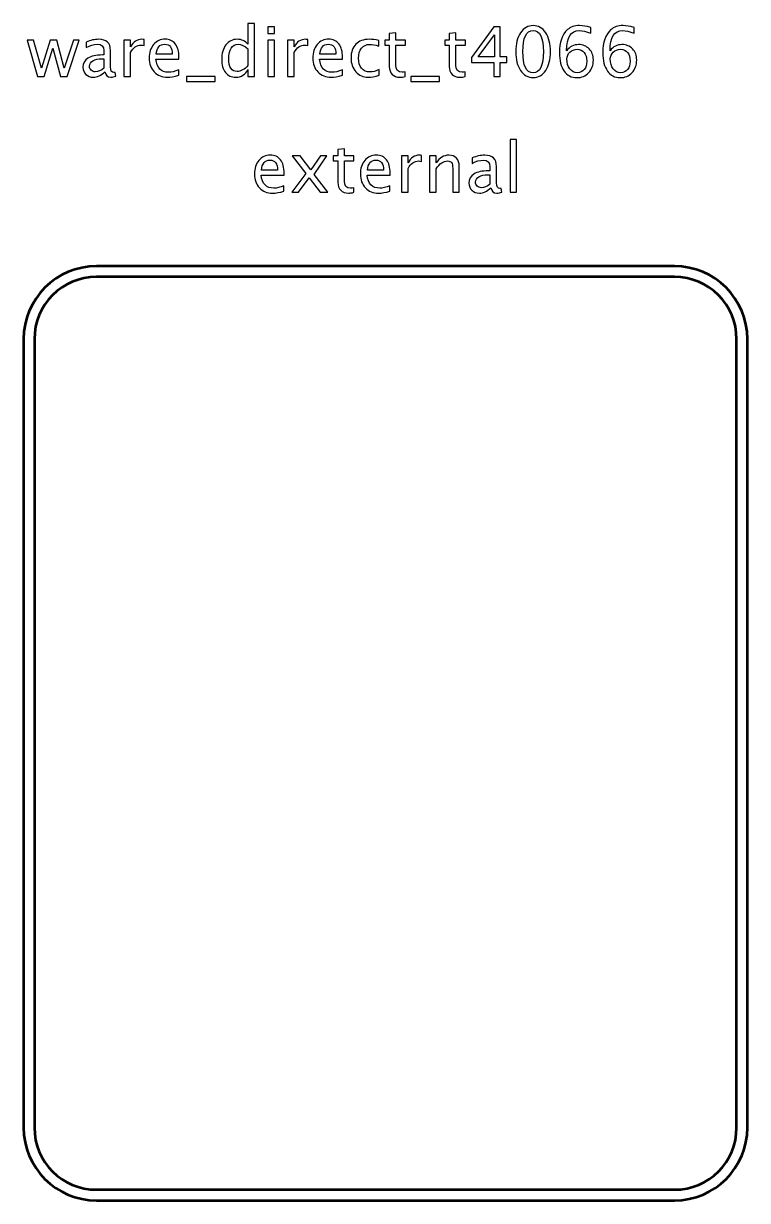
# Model space of a CAD drawing. Header units: centimetres. Extents: x -24 to 26.2, y 4.8 to 28.6.
# Drawn here: x 12.8 to 26.2, y 4.85 to 26.64 of the extents above; entities that cross this region are included whole.
import ezdxf

# ---------------------------------------------------------------- set-up
doc = ezdxf.new("R2010")
doc.units = ezdxf.units.CM
doc.header["$MEASUREMENT"] = 0
doc.layers.add('Layer 1', color=7, linetype='Continuous')

msp = doc.modelspace()

# ---------------------------------------------------------------- linework, layer by layer
at = {"layer": 'Layer 1'}
for points, knots in [([(16.95461, 25.66417), (16.95461, 25.66417), (16.95461, 25.79054), (16.95461, 25.79054), (16.95461, 25.79054), (16.90487, 25.69613), (16.82994, 25.64893), (16.72982, 25.64893), (16.72982, 25.64893), (16.64854, 25.64893), (16.58462, 25.67835), (16.53805, 25.73741), (16.53805, 25.73741), (16.49148, 25.79646), (16.4682, 25.87711), (16.4682, 25.97934), (16.4682, 25.97934), (16.4682, 26.0911), (16.49466, 26.18106), (16.54736, 26.24922), (16.54736, 26.24922), (16.60028, 26.31716), (16.66971, 26.35124), (16.75586, 26.35124), (16.75586, 26.35124), (16.83565, 26.35124), (16.90212, 26.32076), (16.95461, 26.25959), (16.95461, 26.25959), (16.95461, 26.25959), (16.95461, 26.64334), (16.95461, 26.64334), (16.95461, 26.64334), (16.95461, 26.64334), (17.07653, 26.64334), (17.07653, 26.64334), (17.07653, 26.64334), (17.07653, 26.64334), (17.07653, 25.66417), (17.07653, 25.66417), (17.07653, 25.66417), (17.07653, 25.66417), (16.95461, 25.66417), (16.95461, 25.66417)], [0, 0, 0, 0, 0.08333333, 0.08333333, 0.08333333, 0.08333333, 0.16666667, 0.16666667, 0.16666667, 0.16666667, 0.25, 0.25, 0.25, 0.25, 0.33333333, 0.33333333, 0.33333333, 0.33333333, 0.41666667, 0.41666667, 0.41666667, 0.41666667, 0.5, 0.5, 0.5, 0.5, 0.58333333, 0.58333333, 0.58333333, 0.58333333, 0.66666667, 0.66666667, 0.66666667, 0.66666667, 0.75, 0.75, 0.75, 0.75, 0.83333333, 0.83333333, 0.83333333, 0.83333333, 1, 1, 1, 1]), ([(22.23293, 25.64131), (22.13662, 25.64131), (22.05894, 25.68555), (22.0001, 25.77381), (22.0001, 25.77381), (21.94104, 25.86208), (21.91162, 25.9785), (21.91162, 26.12328), (21.91162, 26.12328), (21.91162, 26.26806), (21.94104, 26.38447), (22.0001, 26.47274), (22.0001, 26.47274), (22.05894, 26.561), (22.13662, 26.60524), (22.23293, 26.60524), (22.23293, 26.60524), (22.32966, 26.60524), (22.40734, 26.56121), (22.46619, 26.47316), (22.46619, 26.47316), (22.52482, 26.38511), (22.55424, 26.26848), (22.55424, 26.12328), (22.55424, 26.12328), (22.55424, 25.9785), (22.52482, 25.86208), (22.46619, 25.77381), (22.46619, 25.77381), (22.40734, 25.68555), (22.32966, 25.64131), (22.23293, 25.64131)], [0, 0, 0, 0, 0.11111111, 0.11111111, 0.11111111, 0.11111111, 0.22222222, 0.22222222, 0.22222222, 0.22222222, 0.33333333, 0.33333333, 0.33333333, 0.33333333, 0.44444444, 0.44444444, 0.44444444, 0.44444444, 0.55555556, 0.55555556, 0.55555556, 0.55555556, 0.66666667, 0.66666667, 0.66666667, 0.66666667, 0.77777778, 0.77777778, 0.77777778, 0.77777778, 1, 1, 1, 1]), ([(22.85311, 26.14), (22.91153, 26.21556), (22.98498, 26.25345), (23.07346, 26.25345), (23.07346, 26.25345), (23.15368, 26.25345), (23.21929, 26.22699), (23.27052, 26.17386), (23.27052, 26.17386), (23.32153, 26.12074), (23.34714, 26.05258), (23.34714, 25.96939), (23.34714, 25.96939), (23.34714, 25.87393), (23.31857, 25.7954), (23.2612, 25.73381), (23.2612, 25.73381), (23.20384, 25.67221), (23.13103, 25.64131), (23.04234, 25.64131), (23.04234, 25.64131), (22.94159, 25.64131), (22.86242, 25.68216), (22.80549, 25.76365), (22.80549, 25.76365), (22.74834, 25.84536), (22.71976, 25.95839), (22.71976, 26.10253), (22.71976, 26.10253), (22.71976, 26.29684), (22.76971, 26.43929), (22.86941, 26.53031), (22.86941, 26.53031), (22.9236, 26.58026), (22.99853, 26.60524), (23.09399, 26.60524), (23.09399, 26.60524), (23.14944, 26.60524), (23.21824, 26.59381), (23.30015, 26.57095), (23.30015, 26.57095), (23.30015, 26.57095), (23.30015, 26.46427), (23.30015, 26.46427), (23.30015, 26.46427), (23.21358, 26.49729), (23.14246, 26.5138), (23.08658, 26.5138), (23.08658, 26.5138), (22.931, 26.5138), (22.85311, 26.38913), (22.85311, 26.14)], [0, 0, 0, 0, 0.07142857, 0.07142857, 0.07142857, 0.07142857, 0.14285714, 0.14285714, 0.14285714, 0.14285714, 0.21428571, 0.21428571, 0.21428571, 0.21428571, 0.28571429, 0.28571429, 0.28571429, 0.28571429, 0.35714286, 0.35714286, 0.35714286, 0.35714286, 0.42857143, 0.42857143, 0.42857143, 0.42857143, 0.5, 0.5, 0.5, 0.5, 0.57142857, 0.57142857, 0.57142857, 0.57142857, 0.64285714, 0.64285714, 0.64285714, 0.64285714, 0.71428571, 0.71428571, 0.71428571, 0.71428571, 0.78571429, 0.78571429, 0.78571429, 0.78571429, 0.85714286, 0.85714286, 0.85714286, 0.85714286, 1, 1, 1, 1]), ([(23.65617, 26.14), (23.71459, 26.21556), (23.78804, 26.25345), (23.87652, 26.25345), (23.87652, 26.25345), (23.95674, 26.25345), (24.02235, 26.22699), (24.07358, 26.17386), (24.07358, 26.17386), (24.12459, 26.12074), (24.1502, 26.05258), (24.1502, 25.96939), (24.1502, 25.96939), (24.1502, 25.87393), (24.12163, 25.7954), (24.06426, 25.73381), (24.06426, 25.73381), (24.0069, 25.67221), (23.93409, 25.64131), (23.8454, 25.64131), (23.8454, 25.64131), (23.74465, 25.64131), (23.66548, 25.68216), (23.60855, 25.76365), (23.60855, 25.76365), (23.5514, 25.84536), (23.52282, 25.95839), (23.52282, 26.10253), (23.52282, 26.10253), (23.52282, 26.29684), (23.57277, 26.43929), (23.67247, 26.53031), (23.67247, 26.53031), (23.72666, 26.58026), (23.80159, 26.60524), (23.89705, 26.60524), (23.89705, 26.60524), (23.9525, 26.60524), (24.0213, 26.59381), (24.10321, 26.57095), (24.10321, 26.57095), (24.10321, 26.57095), (24.10321, 26.46427), (24.10321, 26.46427), (24.10321, 26.46427), (24.01664, 26.49729), (23.94552, 26.5138), (23.88964, 26.5138), (23.88964, 26.5138), (23.73406, 26.5138), (23.65617, 26.38913), (23.65617, 26.14)], [0, 0, 0, 0, 0.07142857, 0.07142857, 0.07142857, 0.07142857, 0.14285714, 0.14285714, 0.14285714, 0.14285714, 0.21428571, 0.21428571, 0.21428571, 0.21428571, 0.28571429, 0.28571429, 0.28571429, 0.28571429, 0.35714286, 0.35714286, 0.35714286, 0.35714286, 0.42857143, 0.42857143, 0.42857143, 0.42857143, 0.5, 0.5, 0.5, 0.5, 0.57142857, 0.57142857, 0.57142857, 0.57142857, 0.64285714, 0.64285714, 0.64285714, 0.64285714, 0.71428571, 0.71428571, 0.71428571, 0.71428571, 0.78571429, 0.78571429, 0.78571429, 0.78571429, 0.85714286, 0.85714286, 0.85714286, 0.85714286, 1, 1, 1, 1]), ([(17.32079, 26.46046), (17.32079, 26.46046), (17.32079, 26.58238), (17.32079, 26.58238), (17.32079, 26.58238), (17.32079, 26.58238), (17.44271, 26.58238), (17.44271, 26.58238), (17.44271, 26.58238), (17.44271, 26.58238), (17.44271, 26.46046), (17.44271, 26.46046), (17.44271, 26.46046), (17.44271, 26.46046), (17.32079, 26.46046), (17.32079, 26.46046)], [0, 0, 0, 0, 0.2, 0.2, 0.2, 0.2, 0.4, 0.4, 0.4, 0.4, 0.6, 0.6, 0.6, 0.6, 1, 1, 1, 1]), ([(19.8665, 25.66438), (19.82882, 25.65401), (19.79602, 25.64893), (19.76829, 25.64893), (19.76829, 25.64893), (19.70606, 25.64893), (19.65759, 25.66671), (19.62287, 25.70227), (19.62287, 25.70227), (19.58795, 25.73783), (19.57059, 25.78715), (19.57059, 25.85044), (19.57059, 25.85044), (19.57059, 25.85044), (19.57059, 26.24583), (19.57059, 26.24583), (19.57059, 26.24583), (19.57059, 26.24583), (19.48635, 26.24583), (19.48635, 26.24583), (19.48635, 26.24583), (19.48635, 26.24583), (19.48635, 26.33727), (19.48635, 26.33727), (19.48635, 26.33727), (19.48635, 26.33727), (19.57059, 26.33727), (19.57059, 26.33727), (19.57059, 26.33727), (19.57059, 26.33727), (19.57059, 26.45898), (19.57059, 26.45898), (19.57059, 26.45898), (19.57059, 26.45898), (19.69251, 26.47062), (19.69251, 26.47062), (19.69251, 26.47062), (19.69251, 26.47062), (19.69251, 26.33727), (19.69251, 26.33727), (19.69251, 26.33727), (19.69251, 26.33727), (19.86904, 26.33727), (19.86904, 26.33727), (19.86904, 26.33727), (19.86904, 26.33727), (19.86904, 26.24583), (19.86904, 26.24583), (19.86904, 26.24583), (19.86904, 26.24583), (19.69251, 26.24583), (19.69251, 26.24583), (19.69251, 26.24583), (19.69251, 26.24583), (19.69251, 25.87245), (19.69251, 25.87245), (19.69251, 25.87245), (19.69251, 25.7844), (19.73082, 25.74037), (19.80723, 25.74037), (19.80723, 25.74037), (19.82353, 25.74037), (19.84322, 25.74312), (19.8665, 25.74841), (19.8665, 25.74841), (19.8665, 25.74841), (19.8665, 25.66438), (19.8665, 25.66438)], [0, 0, 0, 0, 0.05555556, 0.05555556, 0.05555556, 0.05555556, 0.11111111, 0.11111111, 0.11111111, 0.11111111, 0.16666667, 0.16666667, 0.16666667, 0.16666667, 0.22222222, 0.22222222, 0.22222222, 0.22222222, 0.27777778, 0.27777778, 0.27777778, 0.27777778, 0.33333333, 0.33333333, 0.33333333, 0.33333333, 0.38888889, 0.38888889, 0.38888889, 0.38888889, 0.44444444, 0.44444444, 0.44444444, 0.44444444, 0.5, 0.5, 0.5, 0.5, 0.55555556, 0.55555556, 0.55555556, 0.55555556, 0.61111111, 0.61111111, 0.61111111, 0.61111111, 0.66666667, 0.66666667, 0.66666667, 0.66666667, 0.72222222, 0.72222222, 0.72222222, 0.72222222, 0.77777778, 0.77777778, 0.77777778, 0.77777778, 0.83333333, 0.83333333, 0.83333333, 0.83333333, 0.88888889, 0.88888889, 0.88888889, 0.88888889, 1, 1, 1, 1]), ([(20.97648, 25.66438), (20.9388, 25.65401), (20.906, 25.64893), (20.87827, 25.64893), (20.87827, 25.64893), (20.81604, 25.64893), (20.76757, 25.66671), (20.73285, 25.70227), (20.73285, 25.70227), (20.69793, 25.73783), (20.68057, 25.78715), (20.68057, 25.85044), (20.68057, 25.85044), (20.68057, 25.85044), (20.68057, 26.24583), (20.68057, 26.24583), (20.68057, 26.24583), (20.68057, 26.24583), (20.59633, 26.24583), (20.59633, 26.24583), (20.59633, 26.24583), (20.59633, 26.24583), (20.59633, 26.33727), (20.59633, 26.33727), (20.59633, 26.33727), (20.59633, 26.33727), (20.68057, 26.33727), (20.68057, 26.33727), (20.68057, 26.33727), (20.68057, 26.33727), (20.68057, 26.45898), (20.68057, 26.45898), (20.68057, 26.45898), (20.68057, 26.45898), (20.80249, 26.47062), (20.80249, 26.47062), (20.80249, 26.47062), (20.80249, 26.47062), (20.80249, 26.33727), (20.80249, 26.33727), (20.80249, 26.33727), (20.80249, 26.33727), (20.97902, 26.33727), (20.97902, 26.33727), (20.97902, 26.33727), (20.97902, 26.33727), (20.97902, 26.24583), (20.97902, 26.24583), (20.97902, 26.24583), (20.97902, 26.24583), (20.80249, 26.24583), (20.80249, 26.24583), (20.80249, 26.24583), (20.80249, 26.24583), (20.80249, 25.87245), (20.80249, 25.87245), (20.80249, 25.87245), (20.80249, 25.7844), (20.8408, 25.74037), (20.91721, 25.74037), (20.91721, 25.74037), (20.93351, 25.74037), (20.9532, 25.74312), (20.97648, 25.74841), (20.97648, 25.74841), (20.97648, 25.74841), (20.97648, 25.66438), (20.97648, 25.66438)], [0, 0, 0, 0, 0.05555556, 0.05555556, 0.05555556, 0.05555556, 0.11111111, 0.11111111, 0.11111111, 0.11111111, 0.16666667, 0.16666667, 0.16666667, 0.16666667, 0.22222222, 0.22222222, 0.22222222, 0.22222222, 0.27777778, 0.27777778, 0.27777778, 0.27777778, 0.33333333, 0.33333333, 0.33333333, 0.33333333, 0.38888889, 0.38888889, 0.38888889, 0.38888889, 0.44444444, 0.44444444, 0.44444444, 0.44444444, 0.5, 0.5, 0.5, 0.5, 0.55555556, 0.55555556, 0.55555556, 0.55555556, 0.61111111, 0.61111111, 0.61111111, 0.61111111, 0.66666667, 0.66666667, 0.66666667, 0.66666667, 0.72222222, 0.72222222, 0.72222222, 0.72222222, 0.77777778, 0.77777778, 0.77777778, 0.77777778, 0.83333333, 0.83333333, 0.83333333, 0.83333333, 0.88888889, 0.88888889, 0.88888889, 0.88888889, 1, 1, 1, 1]), ([(21.50734, 25.66417), (21.50734, 25.66417), (21.50734, 25.92452), (21.50734, 25.92452), (21.50734, 25.92452), (21.50734, 25.92452), (21.09332, 25.92452), (21.09332, 25.92452), (21.09332, 25.92452), (21.09332, 25.92452), (21.09332, 26.01723), (21.09332, 26.01723), (21.09332, 26.01723), (21.09332, 26.01723), (21.50734, 26.58238), (21.50734, 26.58238), (21.50734, 26.58238), (21.50734, 26.58238), (21.62164, 26.58238), (21.62164, 26.58238), (21.62164, 26.58238), (21.62164, 26.58238), (21.62164, 26.02485), (21.62164, 26.02485), (21.62164, 26.02485), (21.62164, 26.02485), (21.74483, 26.02485), (21.74483, 26.02485), (21.74483, 26.02485), (21.74483, 26.02485), (21.74483, 25.92452), (21.74483, 25.92452), (21.74483, 25.92452), (21.74483, 25.92452), (21.62164, 25.92452), (21.62164, 25.92452), (21.62164, 25.92452), (21.62164, 25.92452), (21.62164, 25.66417), (21.62164, 25.66417), (21.62164, 25.66417), (21.62164, 25.66417), (21.50734, 25.66417), (21.50734, 25.66417)], [0, 0, 0, 0, 0.08333333, 0.08333333, 0.08333333, 0.08333333, 0.16666667, 0.16666667, 0.16666667, 0.16666667, 0.25, 0.25, 0.25, 0.25, 0.33333333, 0.33333333, 0.33333333, 0.33333333, 0.41666667, 0.41666667, 0.41666667, 0.41666667, 0.5, 0.5, 0.5, 0.5, 0.58333333, 0.58333333, 0.58333333, 0.58333333, 0.66666667, 0.66666667, 0.66666667, 0.66666667, 0.75, 0.75, 0.75, 0.75, 0.83333333, 0.83333333, 0.83333333, 0.83333333, 1, 1, 1, 1]), ([(21.21376, 26.02485), (21.21376, 26.02485), (21.51496, 26.02485), (21.51496, 26.02485), (21.51496, 26.02485), (21.51496, 26.02485), (21.51496, 26.43167), (21.51496, 26.43167), (21.51496, 26.43167), (21.51496, 26.43167), (21.21376, 26.02485), (21.21376, 26.02485)], [0, 0, 0, 0, 0.25, 0.25, 0.25, 0.25, 0.5, 0.5, 0.5, 0.5, 1, 1, 1, 1]), ([(22.23272, 25.73275), (22.35993, 25.73275), (22.42343, 25.86293), (22.42343, 26.12328), (22.42343, 26.12328), (22.42343, 26.38363), (22.35993, 26.5138), (22.23272, 26.5138), (22.23272, 26.5138), (22.10593, 26.5138), (22.04243, 26.38363), (22.04243, 26.12328), (22.04243, 26.12328), (22.04243, 25.86293), (22.10593, 25.73275), (22.23272, 25.73275)], [0, 0, 0, 0, 0.2, 0.2, 0.2, 0.2, 0.4, 0.4, 0.4, 0.4, 0.6, 0.6, 0.6, 0.6, 1, 1, 1, 1]), ([(13.05825, 25.66417), (13.05825, 25.66417), (12.86521, 26.33727), (12.86521, 26.33727), (12.86521, 26.33727), (12.86521, 26.33727), (12.98417, 26.33727), (12.98417, 26.33727), (12.98417, 26.33727), (12.98417, 26.33727), (13.13212, 25.81467), (13.13212, 25.81467), (13.13212, 25.81467), (13.13212, 25.81467), (13.29172, 26.33727), (13.29172, 26.33727), (13.29172, 26.33727), (13.29172, 26.33727), (13.41364, 26.33727), (13.41364, 26.33727), (13.41364, 26.33727), (13.41364, 26.33727), (13.55397, 25.81551), (13.55397, 25.81551), (13.55397, 25.81551), (13.55397, 25.81551), (13.72373, 26.33727), (13.72373, 26.33727), (13.72373, 26.33727), (13.72373, 26.33727), (13.82787, 26.33727), (13.82787, 26.33727), (13.82787, 26.33727), (13.82787, 26.33727), (13.60816, 25.66417), (13.60816, 25.66417), (13.60816, 25.66417), (13.60816, 25.66417), (13.48624, 25.66417), (13.48624, 25.66417), (13.48624, 25.66417), (13.48624, 25.66417), (13.34188, 26.1891), (13.34188, 26.1891), (13.34188, 26.1891), (13.34188, 26.1891), (13.18017, 25.66417), (13.18017, 25.66417), (13.18017, 25.66417), (13.18017, 25.66417), (13.05825, 25.66417), (13.05825, 25.66417)], [0, 0, 0, 0, 0.07142857, 0.07142857, 0.07142857, 0.07142857, 0.14285714, 0.14285714, 0.14285714, 0.14285714, 0.21428571, 0.21428571, 0.21428571, 0.21428571, 0.28571429, 0.28571429, 0.28571429, 0.28571429, 0.35714286, 0.35714286, 0.35714286, 0.35714286, 0.42857143, 0.42857143, 0.42857143, 0.42857143, 0.5, 0.5, 0.5, 0.5, 0.57142857, 0.57142857, 0.57142857, 0.57142857, 0.64285714, 0.64285714, 0.64285714, 0.64285714, 0.71428571, 0.71428571, 0.71428571, 0.71428571, 0.78571429, 0.78571429, 0.78571429, 0.78571429, 0.85714286, 0.85714286, 0.85714286, 0.85714286, 1, 1, 1, 1]), ([(14.30497, 25.7499), (14.23174, 25.68259), (14.16125, 25.64893), (14.09352, 25.64893), (14.09352, 25.64893), (14.03785, 25.64893), (13.99149, 25.66629), (13.95488, 25.70121), (13.95488, 25.70121), (13.91805, 25.73614), (13.89963, 25.78016), (13.89963, 25.83329), (13.89963, 25.83329), (13.89963, 25.90674), (13.93053, 25.96326), (13.99234, 26.00263), (13.99234, 26.00263), (14.05415, 26.042), (14.14284, 26.06168), (14.25841, 26.06168), (14.25841, 26.06168), (14.25841, 26.06168), (14.28698, 26.06168), (14.28698, 26.06168), (14.28698, 26.06168), (14.28698, 26.06168), (14.28698, 26.14275), (14.28698, 26.14275), (14.28698, 26.14275), (14.28698, 26.22085), (14.24634, 26.2598), (14.16485, 26.2598), (14.16485, 26.2598), (14.10177, 26.2598), (14.03277, 26.2399), (13.95805, 26.20011), (13.95805, 26.20011), (13.95805, 26.20011), (13.95805, 26.30044), (13.95805, 26.30044), (13.95805, 26.30044), (14.04018, 26.33431), (14.11765, 26.35124), (14.19025, 26.35124), (14.19025, 26.35124), (14.26497, 26.35124), (14.32021, 26.33431), (14.35556, 26.30023), (14.35556, 26.30023), (14.39112, 26.26615), (14.4089, 26.21366), (14.4089, 26.14275), (14.4089, 26.14275), (14.4089, 26.14275), (14.4089, 25.83858), (14.4089, 25.83858), (14.4089, 25.83858), (14.4089, 25.76895), (14.43028, 25.73402), (14.47325, 25.73402), (14.47325, 25.73402), (14.47854, 25.73402), (14.48637, 25.73487), (14.49674, 25.73656), (14.49674, 25.73656), (14.49674, 25.73656), (14.50542, 25.66883), (14.50542, 25.66883), (14.50542, 25.66883), (14.47769, 25.65549), (14.44721, 25.64893), (14.41377, 25.64893), (14.41377, 25.64893), (14.35683, 25.64893), (14.32064, 25.68259), (14.30497, 25.7499)], [0, 0, 0, 0, 0.05, 0.05, 0.05, 0.05, 0.1, 0.1, 0.1, 0.1, 0.15, 0.15, 0.15, 0.15, 0.2, 0.2, 0.2, 0.2, 0.25, 0.25, 0.25, 0.25, 0.3, 0.3, 0.3, 0.3, 0.35, 0.35, 0.35, 0.35, 0.4, 0.4, 0.4, 0.4, 0.45, 0.45, 0.45, 0.45, 0.5, 0.5, 0.5, 0.5, 0.55, 0.55, 0.55, 0.55, 0.6, 0.6, 0.6, 0.6, 0.65, 0.65, 0.65, 0.65, 0.7, 0.7, 0.7, 0.7, 0.75, 0.75, 0.75, 0.75, 0.8, 0.8, 0.8, 0.8, 0.85, 0.85, 0.85, 0.85, 0.9, 0.9, 0.9, 0.9, 1, 1, 1, 1]), ([(14.6593, 25.66417), (14.6593, 25.66417), (14.6593, 26.33727), (14.6593, 26.33727), (14.6593, 26.33727), (14.6593, 26.33727), (14.78122, 26.33727), (14.78122, 26.33727), (14.78122, 26.33727), (14.78122, 26.33727), (14.78122, 26.21006), (14.78122, 26.21006), (14.78122, 26.21006), (14.82969, 26.30425), (14.89997, 26.35124), (14.99225, 26.35124), (14.99225, 26.35124), (15.00474, 26.35124), (15.01786, 26.35018), (15.03141, 26.34807), (15.03141, 26.34807), (15.03141, 26.34807), (15.03141, 26.23398), (15.03141, 26.23398), (15.03141, 26.23398), (15.01024, 26.24096), (14.99162, 26.24456), (14.97553, 26.24456), (14.97553, 26.24456), (14.89806, 26.24456), (14.83329, 26.19884), (14.78122, 26.10719), (14.78122, 26.10719), (14.78122, 26.10719), (14.78122, 25.66417), (14.78122, 25.66417), (14.78122, 25.66417), (14.78122, 25.66417), (14.6593, 25.66417), (14.6593, 25.66417)], [0, 0, 0, 0, 0.09090909, 0.09090909, 0.09090909, 0.09090909, 0.18181818, 0.18181818, 0.18181818, 0.18181818, 0.27272727, 0.27272727, 0.27272727, 0.27272727, 0.36363636, 0.36363636, 0.36363636, 0.36363636, 0.45454545, 0.45454545, 0.45454545, 0.45454545, 0.54545455, 0.54545455, 0.54545455, 0.54545455, 0.63636364, 0.63636364, 0.63636364, 0.63636364, 0.72727273, 0.72727273, 0.72727273, 0.72727273, 0.81818182, 0.81818182, 0.81818182, 0.81818182, 1, 1, 1, 1]), ([(15.67297, 25.68576), (15.59106, 25.66121), (15.52099, 25.64893), (15.46257, 25.64893), (15.46257, 25.64893), (15.36288, 25.64893), (15.28181, 25.68195), (15.21937, 25.74778), (15.21937, 25.74778), (15.15693, 25.81361), (15.1256, 25.89891), (15.1256, 26.0039), (15.1256, 26.0039), (15.1256, 26.10571), (15.15312, 26.18932), (15.20836, 26.25472), (15.20836, 26.25472), (15.26361, 26.31991), (15.3343, 26.35251), (15.42045, 26.35251), (15.42045, 26.35251), (15.50194, 26.35251), (15.56502, 26.32351), (15.60947, 26.26552), (15.60947, 26.26552), (15.65392, 26.20752), (15.67615, 26.12539), (15.67615, 26.01892), (15.67615, 26.01892), (15.67615, 26.01892), (15.67551, 25.98167), (15.67551, 25.98167), (15.67551, 25.98167), (15.67551, 25.98167), (15.25006, 25.98167), (15.25006, 25.98167), (15.25006, 25.98167), (15.26784, 25.8208), (15.34637, 25.74037), (15.48543, 25.74037), (15.48543, 25.74037), (15.53645, 25.74037), (15.59889, 25.75476), (15.67297, 25.78355), (15.67297, 25.78355), (15.67297, 25.78355), (15.67297, 25.68576), (15.67297, 25.68576)], [0, 0, 0, 0, 0.07692308, 0.07692308, 0.07692308, 0.07692308, 0.15384615, 0.15384615, 0.15384615, 0.15384615, 0.23076923, 0.23076923, 0.23076923, 0.23076923, 0.30769231, 0.30769231, 0.30769231, 0.30769231, 0.38461538, 0.38461538, 0.38461538, 0.38461538, 0.46153846, 0.46153846, 0.46153846, 0.46153846, 0.53846154, 0.53846154, 0.53846154, 0.53846154, 0.61538462, 0.61538462, 0.61538462, 0.61538462, 0.69230769, 0.69230769, 0.69230769, 0.69230769, 0.76923077, 0.76923077, 0.76923077, 0.76923077, 0.84615385, 0.84615385, 0.84615385, 0.84615385, 1, 1, 1, 1]), ([(15.25641, 26.07311), (15.25641, 26.07311), (15.55359, 26.07311), (15.55359, 26.07311), (15.55359, 26.07311), (15.55359, 26.19842), (15.50681, 26.26107), (15.41347, 26.26107), (15.41347, 26.26107), (15.31949, 26.26107), (15.26721, 26.19842), (15.25641, 26.07311)], [0, 0, 0, 0, 0.25, 0.25, 0.25, 0.25, 0.5, 0.5, 0.5, 0.5, 1, 1, 1, 1]), ([(16.95461, 26.17619), (16.89132, 26.23186), (16.83142, 26.2598), (16.77469, 26.2598), (16.77469, 26.2598), (16.71881, 26.2598), (16.67563, 26.23652), (16.64494, 26.18974), (16.64494, 26.18974), (16.61425, 26.14317), (16.59901, 26.07713), (16.59901, 25.99162), (16.59901, 25.99162), (16.59901, 25.83435), (16.65108, 25.75561), (16.75543, 25.75561), (16.75543, 25.75561), (16.82317, 25.75561), (16.88963, 25.79265), (16.95461, 25.86652), (16.95461, 25.86652), (16.95461, 25.86652), (16.95461, 26.17619), (16.95461, 26.17619)], [0, 0, 0, 0, 0.14285714, 0.14285714, 0.14285714, 0.14285714, 0.28571429, 0.28571429, 0.28571429, 0.28571429, 0.42857143, 0.42857143, 0.42857143, 0.42857143, 0.57142857, 0.57142857, 0.57142857, 0.57142857, 0.71428571, 0.71428571, 0.71428571, 0.71428571, 1, 1, 1, 1]), ([(17.32079, 25.66417), (17.32079, 25.66417), (17.32079, 26.33727), (17.32079, 26.33727), (17.32079, 26.33727), (17.32079, 26.33727), (17.44271, 26.33727), (17.44271, 26.33727), (17.44271, 26.33727), (17.44271, 26.33727), (17.44271, 25.66417), (17.44271, 25.66417), (17.44271, 25.66417), (17.44271, 25.66417), (17.32079, 25.66417), (17.32079, 25.66417)], [0, 0, 0, 0, 0.2, 0.2, 0.2, 0.2, 0.4, 0.4, 0.4, 0.4, 0.6, 0.6, 0.6, 0.6, 1, 1, 1, 1]), ([(17.68782, 25.66417), (17.68782, 25.66417), (17.68782, 26.33727), (17.68782, 26.33727), (17.68782, 26.33727), (17.68782, 26.33727), (17.80974, 26.33727), (17.80974, 26.33727), (17.80974, 26.33727), (17.80974, 26.33727), (17.80974, 26.21006), (17.80974, 26.21006), (17.80974, 26.21006), (17.85821, 26.30425), (17.92849, 26.35124), (18.02077, 26.35124), (18.02077, 26.35124), (18.03326, 26.35124), (18.04638, 26.35018), (18.05993, 26.34807), (18.05993, 26.34807), (18.05993, 26.34807), (18.05993, 26.23398), (18.05993, 26.23398), (18.05993, 26.23398), (18.03876, 26.24096), (18.02014, 26.24456), (18.00405, 26.24456), (18.00405, 26.24456), (17.92658, 26.24456), (17.86181, 26.19884), (17.80974, 26.10719), (17.80974, 26.10719), (17.80974, 26.10719), (17.80974, 25.66417), (17.80974, 25.66417), (17.80974, 25.66417), (17.80974, 25.66417), (17.68782, 25.66417), (17.68782, 25.66417)], [0, 0, 0, 0, 0.09090909, 0.09090909, 0.09090909, 0.09090909, 0.18181818, 0.18181818, 0.18181818, 0.18181818, 0.27272727, 0.27272727, 0.27272727, 0.27272727, 0.36363636, 0.36363636, 0.36363636, 0.36363636, 0.45454545, 0.45454545, 0.45454545, 0.45454545, 0.54545455, 0.54545455, 0.54545455, 0.54545455, 0.63636364, 0.63636364, 0.63636364, 0.63636364, 0.72727273, 0.72727273, 0.72727273, 0.72727273, 0.81818182, 0.81818182, 0.81818182, 0.81818182, 1, 1, 1, 1]), ([(18.70149, 25.68576), (18.61958, 25.66121), (18.54951, 25.64893), (18.49109, 25.64893), (18.49109, 25.64893), (18.3914, 25.64893), (18.31033, 25.68195), (18.24789, 25.74778), (18.24789, 25.74778), (18.18545, 25.81361), (18.15412, 25.89891), (18.15412, 26.0039), (18.15412, 26.0039), (18.15412, 26.10571), (18.18164, 26.18932), (18.23688, 26.25472), (18.23688, 26.25472), (18.29213, 26.31991), (18.36282, 26.35251), (18.44897, 26.35251), (18.44897, 26.35251), (18.53046, 26.35251), (18.59354, 26.32351), (18.63799, 26.26552), (18.63799, 26.26552), (18.68244, 26.20752), (18.70467, 26.12539), (18.70467, 26.01892), (18.70467, 26.01892), (18.70467, 26.01892), (18.70403, 25.98167), (18.70403, 25.98167), (18.70403, 25.98167), (18.70403, 25.98167), (18.27858, 25.98167), (18.27858, 25.98167), (18.27858, 25.98167), (18.29636, 25.8208), (18.37489, 25.74037), (18.51395, 25.74037), (18.51395, 25.74037), (18.56497, 25.74037), (18.62741, 25.75476), (18.70149, 25.78355), (18.70149, 25.78355), (18.70149, 25.78355), (18.70149, 25.68576), (18.70149, 25.68576)], [0, 0, 0, 0, 0.07692308, 0.07692308, 0.07692308, 0.07692308, 0.15384615, 0.15384615, 0.15384615, 0.15384615, 0.23076923, 0.23076923, 0.23076923, 0.23076923, 0.30769231, 0.30769231, 0.30769231, 0.30769231, 0.38461538, 0.38461538, 0.38461538, 0.38461538, 0.46153846, 0.46153846, 0.46153846, 0.46153846, 0.53846154, 0.53846154, 0.53846154, 0.53846154, 0.61538462, 0.61538462, 0.61538462, 0.61538462, 0.69230769, 0.69230769, 0.69230769, 0.69230769, 0.76923077, 0.76923077, 0.76923077, 0.76923077, 0.84615385, 0.84615385, 0.84615385, 0.84615385, 1, 1, 1, 1]), ([(18.28493, 26.07311), (18.28493, 26.07311), (18.58211, 26.07311), (18.58211, 26.07311), (18.58211, 26.07311), (18.58211, 26.19842), (18.53533, 26.26107), (18.44199, 26.26107), (18.44199, 26.26107), (18.34801, 26.26107), (18.29573, 26.19842), (18.28493, 26.07311)], [0, 0, 0, 0, 0.25, 0.25, 0.25, 0.25, 0.5, 0.5, 0.5, 0.5, 1, 1, 1, 1]), ([(19.38242, 25.68449), (19.30347, 25.66078), (19.23531, 25.64893), (19.17795, 25.64893), (19.17795, 25.64893), (19.08693, 25.64893), (19.01158, 25.68259), (18.95168, 25.74968), (18.95168, 25.74968), (18.89178, 25.81699), (18.86172, 25.90187), (18.86172, 26.00411), (18.86172, 26.00411), (18.86172, 26.11333), (18.89135, 26.19863), (18.95062, 26.25959), (18.95062, 26.25959), (19.00989, 26.32076), (19.09265, 26.35124), (19.19891, 26.35124), (19.19891, 26.35124), (19.25119, 26.35124), (19.31003, 26.34404), (19.3748, 26.32965), (19.3748, 26.32965), (19.3748, 26.32965), (19.3748, 26.22678), (19.3748, 26.22678), (19.3748, 26.22678), (19.30601, 26.2471), (19.24992, 26.25726), (19.20674, 26.25726), (19.20674, 26.25726), (19.14408, 26.25726), (19.09392, 26.23377), (19.05645, 26.18699), (19.05645, 26.18699), (19.01899, 26.14021), (19.00015, 26.07777), (19.00015, 25.99987), (19.00015, 25.99987), (19.00015, 25.92431), (19.01962, 25.86335), (19.05836, 25.81657), (19.05836, 25.81657), (19.09709, 25.77), (19.14768, 25.74672), (19.21055, 25.74672), (19.21055, 25.74672), (19.26622, 25.74672), (19.32337, 25.76111), (19.38242, 25.7899), (19.38242, 25.7899), (19.38242, 25.7899), (19.38242, 25.68449), (19.38242, 25.68449)], [0, 0, 0, 0, 0.06666667, 0.06666667, 0.06666667, 0.06666667, 0.13333333, 0.13333333, 0.13333333, 0.13333333, 0.2, 0.2, 0.2, 0.2, 0.26666667, 0.26666667, 0.26666667, 0.26666667, 0.33333333, 0.33333333, 0.33333333, 0.33333333, 0.4, 0.4, 0.4, 0.4, 0.46666667, 0.46666667, 0.46666667, 0.46666667, 0.53333333, 0.53333333, 0.53333333, 0.53333333, 0.6, 0.6, 0.6, 0.6, 0.66666667, 0.66666667, 0.66666667, 0.66666667, 0.73333333, 0.73333333, 0.73333333, 0.73333333, 0.8, 0.8, 0.8, 0.8, 0.86666667, 0.86666667, 0.86666667, 0.86666667, 1, 1, 1, 1]), ([(23.22522, 25.94526), (23.22522, 26.01321), (23.20956, 26.06697), (23.17802, 26.10655), (23.17802, 26.10655), (23.14648, 26.14614), (23.1033, 26.16582), (23.04848, 26.16582), (23.04848, 26.16582), (22.9962, 26.16582), (22.95154, 26.14846), (22.91428, 26.11354), (22.91428, 26.11354), (22.87682, 26.07883), (22.85819, 26.03692), (22.85819, 25.98802), (22.85819, 25.98802), (22.85819, 25.91097), (22.87597, 25.84917), (22.91132, 25.8026), (22.91132, 25.8026), (22.94688, 25.75603), (22.99387, 25.73275), (23.05229, 25.73275), (23.05229, 25.73275), (23.10542, 25.73275), (23.14754, 25.7518), (23.17865, 25.7899), (23.17865, 25.7899), (23.20977, 25.828), (23.22522, 25.87986), (23.22522, 25.94526)], [0, 0, 0, 0, 0.11111111, 0.11111111, 0.11111111, 0.11111111, 0.22222222, 0.22222222, 0.22222222, 0.22222222, 0.33333333, 0.33333333, 0.33333333, 0.33333333, 0.44444444, 0.44444444, 0.44444444, 0.44444444, 0.55555556, 0.55555556, 0.55555556, 0.55555556, 0.66666667, 0.66666667, 0.66666667, 0.66666667, 0.77777778, 0.77777778, 0.77777778, 0.77777778, 1, 1, 1, 1]), ([(24.02828, 25.94526), (24.02828, 26.01321), (24.01262, 26.06697), (23.98108, 26.10655), (23.98108, 26.10655), (23.94954, 26.14614), (23.90636, 26.16582), (23.85154, 26.16582), (23.85154, 26.16582), (23.79926, 26.16582), (23.7546, 26.14846), (23.71734, 26.11354), (23.71734, 26.11354), (23.67988, 26.07883), (23.66125, 26.03692), (23.66125, 25.98802), (23.66125, 25.98802), (23.66125, 25.91097), (23.67903, 25.84917), (23.71438, 25.8026), (23.71438, 25.8026), (23.74994, 25.75603), (23.79693, 25.73275), (23.85535, 25.73275), (23.85535, 25.73275), (23.90848, 25.73275), (23.9506, 25.7518), (23.98171, 25.7899), (23.98171, 25.7899), (24.01283, 25.828), (24.02828, 25.87986), (24.02828, 25.94526)], [0, 0, 0, 0, 0.11111111, 0.11111111, 0.11111111, 0.11111111, 0.22222222, 0.22222222, 0.22222222, 0.22222222, 0.33333333, 0.33333333, 0.33333333, 0.33333333, 0.44444444, 0.44444444, 0.44444444, 0.44444444, 0.55555556, 0.55555556, 0.55555556, 0.55555556, 0.66666667, 0.66666667, 0.66666667, 0.66666667, 0.77777778, 0.77777778, 0.77777778, 0.77777778, 1, 1, 1, 1]), ([(14.28698, 25.81636), (14.28698, 25.81636), (14.28698, 25.98929), (14.28698, 25.98929), (14.28698, 25.98929), (14.28698, 25.98929), (14.24782, 25.99056), (14.24782, 25.99056), (14.24782, 25.99056), (14.18009, 25.99056), (14.12548, 25.97807), (14.08378, 25.9531), (14.08378, 25.9531), (14.04229, 25.92791), (14.02155, 25.89468), (14.02155, 25.85319), (14.02155, 25.85319), (14.02155, 25.82419), (14.03192, 25.79964), (14.05245, 25.77953), (14.05245, 25.77953), (14.0732, 25.75942), (14.09839, 25.74926), (14.12823, 25.74926), (14.12823, 25.74926), (14.17903, 25.74926), (14.23195, 25.7717), (14.28698, 25.81636)], [0, 0, 0, 0, 0.125, 0.125, 0.125, 0.125, 0.25, 0.25, 0.25, 0.25, 0.375, 0.375, 0.375, 0.375, 0.5, 0.5, 0.5, 0.5, 0.625, 0.625, 0.625, 0.625, 0.75, 0.75, 0.75, 0.75, 1, 1, 1, 1]), ([(15.81796, 25.57273), (15.81796, 25.57273), (15.81796, 25.66417), (15.81796, 25.66417), (15.81796, 25.66417), (15.81796, 25.66417), (16.34628, 25.66417), (16.34628, 25.66417), (16.34628, 25.66417), (16.34628, 25.66417), (16.34628, 25.57273), (16.34628, 25.57273), (16.34628, 25.57273), (16.34628, 25.57273), (15.81796, 25.57273), (15.81796, 25.57273)], [0, 0, 0, 0, 0.2, 0.2, 0.2, 0.2, 0.4, 0.4, 0.4, 0.4, 0.6, 0.6, 0.6, 0.6, 1, 1, 1, 1]), ([(19.97191, 25.57273), (19.97191, 25.57273), (19.97191, 25.66417), (19.97191, 25.66417), (19.97191, 25.66417), (19.97191, 25.66417), (20.50023, 25.66417), (20.50023, 25.66417), (20.50023, 25.66417), (20.50023, 25.66417), (20.50023, 25.57273), (20.50023, 25.57273), (20.50023, 25.57273), (20.50023, 25.57273), (19.97191, 25.57273), (19.97191, 25.57273)], [0, 0, 0, 0, 0.2, 0.2, 0.2, 0.2, 0.4, 0.4, 0.4, 0.4, 0.6, 0.6, 0.6, 0.6, 1, 1, 1, 1]), ([(21.80483, 23.51805), (21.80483, 23.51805), (21.80483, 24.49722), (21.80483, 24.49722), (21.80483, 24.49722), (21.80483, 24.49722), (21.92675, 24.49722), (21.92675, 24.49722), (21.92675, 24.49722), (21.92675, 24.49722), (21.92675, 23.51805), (21.92675, 23.51805), (21.92675, 23.51805), (21.92675, 23.51805), (21.80483, 23.51805), (21.80483, 23.51805)], [0, 0, 0, 0, 0.2, 0.2, 0.2, 0.2, 0.4, 0.4, 0.4, 0.4, 0.6, 0.6, 0.6, 0.6, 1, 1, 1, 1]), ([(17.62061, 23.53964), (17.5387, 23.51509), (17.46863, 23.50281), (17.41021, 23.50281), (17.41021, 23.50281), (17.31052, 23.50281), (17.22945, 23.53583), (17.16701, 23.60166), (17.16701, 23.60166), (17.10457, 23.66749), (17.07324, 23.75279), (17.07324, 23.85778), (17.07324, 23.85778), (17.07324, 23.95959), (17.10076, 24.0432), (17.156, 24.1086), (17.156, 24.1086), (17.21125, 24.17379), (17.28194, 24.20639), (17.36809, 24.20639), (17.36809, 24.20639), (17.44958, 24.20639), (17.51266, 24.17739), (17.55711, 24.1194), (17.55711, 24.1194), (17.60156, 24.0614), (17.62379, 23.97927), (17.62379, 23.8728), (17.62379, 23.8728), (17.62379, 23.8728), (17.62315, 23.83555), (17.62315, 23.83555), (17.62315, 23.83555), (17.62315, 23.83555), (17.1977, 23.83555), (17.1977, 23.83555), (17.1977, 23.83555), (17.21548, 23.67468), (17.29401, 23.59425), (17.43307, 23.59425), (17.43307, 23.59425), (17.48409, 23.59425), (17.54653, 23.60864), (17.62061, 23.63743), (17.62061, 23.63743), (17.62061, 23.63743), (17.62061, 23.53964), (17.62061, 23.53964)], [0, 0, 0, 0, 0.07692308, 0.07692308, 0.07692308, 0.07692308, 0.15384615, 0.15384615, 0.15384615, 0.15384615, 0.23076923, 0.23076923, 0.23076923, 0.23076923, 0.30769231, 0.30769231, 0.30769231, 0.30769231, 0.38461538, 0.38461538, 0.38461538, 0.38461538, 0.46153846, 0.46153846, 0.46153846, 0.46153846, 0.53846154, 0.53846154, 0.53846154, 0.53846154, 0.61538462, 0.61538462, 0.61538462, 0.61538462, 0.69230769, 0.69230769, 0.69230769, 0.69230769, 0.76923077, 0.76923077, 0.76923077, 0.76923077, 0.84615385, 0.84615385, 0.84615385, 0.84615385, 1, 1, 1, 1]), ([(17.76687, 23.51805), (17.76687, 23.51805), (18.0232, 23.8654), (18.0232, 23.8654), (18.0232, 23.8654), (18.0232, 23.8654), (17.77449, 24.19115), (17.77449, 24.19115), (17.77449, 24.19115), (17.77449, 24.19115), (17.91991, 24.19115), (17.91991, 24.19115), (17.91991, 24.19115), (17.91991, 24.19115), (18.11633, 23.93186), (18.11633, 23.93186), (18.11633, 23.93186), (18.11633, 23.93186), (18.29413, 24.19115), (18.29413, 24.19115), (18.29413, 24.19115), (18.29413, 24.19115), (18.4133, 24.19115), (18.4133, 24.19115), (18.4133, 24.19115), (18.4133, 24.19115), (18.18047, 23.84973), (18.18047, 23.84973), (18.18047, 23.84973), (18.18047, 23.84973), (18.43362, 23.51805), (18.43362, 23.51805), (18.43362, 23.51805), (18.43362, 23.51805), (18.28821, 23.51805), (18.28821, 23.51805), (18.28821, 23.51805), (18.28821, 23.51805), (18.08543, 23.78475), (18.08543, 23.78475), (18.08543, 23.78475), (18.08543, 23.78475), (17.88921, 23.51805), (17.88921, 23.51805), (17.88921, 23.51805), (17.88921, 23.51805), (17.76687, 23.51805), (17.76687, 23.51805)], [0, 0, 0, 0, 0.07692308, 0.07692308, 0.07692308, 0.07692308, 0.15384615, 0.15384615, 0.15384615, 0.15384615, 0.23076923, 0.23076923, 0.23076923, 0.23076923, 0.30769231, 0.30769231, 0.30769231, 0.30769231, 0.38461538, 0.38461538, 0.38461538, 0.38461538, 0.46153846, 0.46153846, 0.46153846, 0.46153846, 0.53846154, 0.53846154, 0.53846154, 0.53846154, 0.61538462, 0.61538462, 0.61538462, 0.61538462, 0.69230769, 0.69230769, 0.69230769, 0.69230769, 0.76923077, 0.76923077, 0.76923077, 0.76923077, 0.84615385, 0.84615385, 0.84615385, 0.84615385, 1, 1, 1, 1]), ([(18.9141, 23.51826), (18.87642, 23.50789), (18.84362, 23.50281), (18.81589, 23.50281), (18.81589, 23.50281), (18.75366, 23.50281), (18.70519, 23.52059), (18.67047, 23.55615), (18.67047, 23.55615), (18.63555, 23.59171), (18.61819, 23.64103), (18.61819, 23.70432), (18.61819, 23.70432), (18.61819, 23.70432), (18.61819, 24.09971), (18.61819, 24.09971), (18.61819, 24.09971), (18.61819, 24.09971), (18.53395, 24.09971), (18.53395, 24.09971), (18.53395, 24.09971), (18.53395, 24.09971), (18.53395, 24.19115), (18.53395, 24.19115), (18.53395, 24.19115), (18.53395, 24.19115), (18.61819, 24.19115), (18.61819, 24.19115), (18.61819, 24.19115), (18.61819, 24.19115), (18.61819, 24.31286), (18.61819, 24.31286), (18.61819, 24.31286), (18.61819, 24.31286), (18.74011, 24.3245), (18.74011, 24.3245), (18.74011, 24.3245), (18.74011, 24.3245), (18.74011, 24.19115), (18.74011, 24.19115), (18.74011, 24.19115), (18.74011, 24.19115), (18.91664, 24.19115), (18.91664, 24.19115), (18.91664, 24.19115), (18.91664, 24.19115), (18.91664, 24.09971), (18.91664, 24.09971), (18.91664, 24.09971), (18.91664, 24.09971), (18.74011, 24.09971), (18.74011, 24.09971), (18.74011, 24.09971), (18.74011, 24.09971), (18.74011, 23.72633), (18.74011, 23.72633), (18.74011, 23.72633), (18.74011, 23.63828), (18.77842, 23.59425), (18.85483, 23.59425), (18.85483, 23.59425), (18.87113, 23.59425), (18.89082, 23.597), (18.9141, 23.60229), (18.9141, 23.60229), (18.9141, 23.60229), (18.9141, 23.51826), (18.9141, 23.51826)], [0, 0, 0, 0, 0.05555556, 0.05555556, 0.05555556, 0.05555556, 0.11111111, 0.11111111, 0.11111111, 0.11111111, 0.16666667, 0.16666667, 0.16666667, 0.16666667, 0.22222222, 0.22222222, 0.22222222, 0.22222222, 0.27777778, 0.27777778, 0.27777778, 0.27777778, 0.33333333, 0.33333333, 0.33333333, 0.33333333, 0.38888889, 0.38888889, 0.38888889, 0.38888889, 0.44444444, 0.44444444, 0.44444444, 0.44444444, 0.5, 0.5, 0.5, 0.5, 0.55555556, 0.55555556, 0.55555556, 0.55555556, 0.61111111, 0.61111111, 0.61111111, 0.61111111, 0.66666667, 0.66666667, 0.66666667, 0.66666667, 0.72222222, 0.72222222, 0.72222222, 0.72222222, 0.77777778, 0.77777778, 0.77777778, 0.77777778, 0.83333333, 0.83333333, 0.83333333, 0.83333333, 0.88888889, 0.88888889, 0.88888889, 0.88888889, 1, 1, 1, 1]), ([(19.58212, 23.53964), (19.50021, 23.51509), (19.43014, 23.50281), (19.37172, 23.50281), (19.37172, 23.50281), (19.27203, 23.50281), (19.19096, 23.53583), (19.12852, 23.60166), (19.12852, 23.60166), (19.06608, 23.66749), (19.03475, 23.75279), (19.03475, 23.85778), (19.03475, 23.85778), (19.03475, 23.95959), (19.06227, 24.0432), (19.11751, 24.1086), (19.11751, 24.1086), (19.17276, 24.17379), (19.24345, 24.20639), (19.3296, 24.20639), (19.3296, 24.20639), (19.41109, 24.20639), (19.47417, 24.17739), (19.51862, 24.1194), (19.51862, 24.1194), (19.56307, 24.0614), (19.5853, 23.97927), (19.5853, 23.8728), (19.5853, 23.8728), (19.5853, 23.8728), (19.58466, 23.83555), (19.58466, 23.83555), (19.58466, 23.83555), (19.58466, 23.83555), (19.15921, 23.83555), (19.15921, 23.83555), (19.15921, 23.83555), (19.17699, 23.67468), (19.25552, 23.59425), (19.39458, 23.59425), (19.39458, 23.59425), (19.4456, 23.59425), (19.50804, 23.60864), (19.58212, 23.63743), (19.58212, 23.63743), (19.58212, 23.63743), (19.58212, 23.53964), (19.58212, 23.53964)], [0, 0, 0, 0, 0.07692308, 0.07692308, 0.07692308, 0.07692308, 0.15384615, 0.15384615, 0.15384615, 0.15384615, 0.23076923, 0.23076923, 0.23076923, 0.23076923, 0.30769231, 0.30769231, 0.30769231, 0.30769231, 0.38461538, 0.38461538, 0.38461538, 0.38461538, 0.46153846, 0.46153846, 0.46153846, 0.46153846, 0.53846154, 0.53846154, 0.53846154, 0.53846154, 0.61538462, 0.61538462, 0.61538462, 0.61538462, 0.69230769, 0.69230769, 0.69230769, 0.69230769, 0.76923077, 0.76923077, 0.76923077, 0.76923077, 0.84615385, 0.84615385, 0.84615385, 0.84615385, 1, 1, 1, 1]), ([(19.79569, 23.51805), (19.79569, 23.51805), (19.79569, 24.19115), (19.79569, 24.19115), (19.79569, 24.19115), (19.79569, 24.19115), (19.91761, 24.19115), (19.91761, 24.19115), (19.91761, 24.19115), (19.91761, 24.19115), (19.91761, 24.06394), (19.91761, 24.06394), (19.91761, 24.06394), (19.96608, 24.15813), (20.03636, 24.20512), (20.12864, 24.20512), (20.12864, 24.20512), (20.14113, 24.20512), (20.15425, 24.20406), (20.1678, 24.20195), (20.1678, 24.20195), (20.1678, 24.20195), (20.1678, 24.08786), (20.1678, 24.08786), (20.1678, 24.08786), (20.14663, 24.09484), (20.12801, 24.09844), (20.11192, 24.09844), (20.11192, 24.09844), (20.03445, 24.09844), (19.96968, 24.05272), (19.91761, 23.96107), (19.91761, 23.96107), (19.91761, 23.96107), (19.91761, 23.51805), (19.91761, 23.51805), (19.91761, 23.51805), (19.91761, 23.51805), (19.79569, 23.51805), (19.79569, 23.51805)], [0, 0, 0, 0, 0.09090909, 0.09090909, 0.09090909, 0.09090909, 0.18181818, 0.18181818, 0.18181818, 0.18181818, 0.27272727, 0.27272727, 0.27272727, 0.27272727, 0.36363636, 0.36363636, 0.36363636, 0.36363636, 0.45454545, 0.45454545, 0.45454545, 0.45454545, 0.54545455, 0.54545455, 0.54545455, 0.54545455, 0.63636364, 0.63636364, 0.63636364, 0.63636364, 0.72727273, 0.72727273, 0.72727273, 0.72727273, 0.81818182, 0.81818182, 0.81818182, 0.81818182, 1, 1, 1, 1]), ([(20.31533, 23.51805), (20.31533, 23.51805), (20.31533, 24.19115), (20.31533, 24.19115), (20.31533, 24.19115), (20.31533, 24.19115), (20.43725, 24.19115), (20.43725, 24.19115), (20.43725, 24.19115), (20.43725, 24.19115), (20.43725, 24.06394), (20.43725, 24.06394), (20.43725, 24.06394), (20.50181, 24.15813), (20.58097, 24.20512), (20.67453, 24.20512), (20.67453, 24.20512), (20.73337, 24.20512), (20.78015, 24.18671), (20.81465, 24.14966), (20.81465, 24.14966), (20.84915, 24.11283), (20.86651, 24.06309), (20.86651, 24.00086), (20.86651, 24.00086), (20.86651, 24.00086), (20.86651, 23.51805), (20.86651, 23.51805), (20.86651, 23.51805), (20.86651, 23.51805), (20.74459, 23.51805), (20.74459, 23.51805), (20.74459, 23.51805), (20.74459, 23.51805), (20.74459, 23.96107), (20.74459, 23.96107), (20.74459, 23.96107), (20.74459, 24.01102), (20.73718, 24.04658), (20.72258, 24.06775), (20.72258, 24.06775), (20.70776, 24.08913), (20.68342, 24.09971), (20.64934, 24.09971), (20.64934, 24.09971), (20.57441, 24.09971), (20.50371, 24.05082), (20.43725, 23.95303), (20.43725, 23.95303), (20.43725, 23.95303), (20.43725, 23.51805), (20.43725, 23.51805), (20.43725, 23.51805), (20.43725, 23.51805), (20.31533, 23.51805), (20.31533, 23.51805)], [0, 0, 0, 0, 0.06666667, 0.06666667, 0.06666667, 0.06666667, 0.13333333, 0.13333333, 0.13333333, 0.13333333, 0.2, 0.2, 0.2, 0.2, 0.26666667, 0.26666667, 0.26666667, 0.26666667, 0.33333333, 0.33333333, 0.33333333, 0.33333333, 0.4, 0.4, 0.4, 0.4, 0.46666667, 0.46666667, 0.46666667, 0.46666667, 0.53333333, 0.53333333, 0.53333333, 0.53333333, 0.6, 0.6, 0.6, 0.6, 0.66666667, 0.66666667, 0.66666667, 0.66666667, 0.73333333, 0.73333333, 0.73333333, 0.73333333, 0.8, 0.8, 0.8, 0.8, 0.86666667, 0.86666667, 0.86666667, 0.86666667, 1, 1, 1, 1]), ([(21.4505, 23.60378), (21.37727, 23.53647), (21.30678, 23.50281), (21.23905, 23.50281), (21.23905, 23.50281), (21.18338, 23.50281), (21.13702, 23.52017), (21.10041, 23.55509), (21.10041, 23.55509), (21.06358, 23.59002), (21.04516, 23.63404), (21.04516, 23.68717), (21.04516, 23.68717), (21.04516, 23.76062), (21.07606, 23.81714), (21.13787, 23.85651), (21.13787, 23.85651), (21.19968, 23.89588), (21.28837, 23.91556), (21.40394, 23.91556), (21.40394, 23.91556), (21.40394, 23.91556), (21.43251, 23.91556), (21.43251, 23.91556), (21.43251, 23.91556), (21.43251, 23.91556), (21.43251, 23.99663), (21.43251, 23.99663), (21.43251, 23.99663), (21.43251, 24.07473), (21.39187, 24.11368), (21.31038, 24.11368), (21.31038, 24.11368), (21.2473, 24.11368), (21.1783, 24.09378), (21.10358, 24.05399), (21.10358, 24.05399), (21.10358, 24.05399), (21.10358, 24.15432), (21.10358, 24.15432), (21.10358, 24.15432), (21.18571, 24.18819), (21.26318, 24.20512), (21.33578, 24.20512), (21.33578, 24.20512), (21.4105, 24.20512), (21.46574, 24.18819), (21.50109, 24.15411), (21.50109, 24.15411), (21.53665, 24.12003), (21.55443, 24.06754), (21.55443, 23.99663), (21.55443, 23.99663), (21.55443, 23.99663), (21.55443, 23.69246), (21.55443, 23.69246), (21.55443, 23.69246), (21.55443, 23.62283), (21.57581, 23.5879), (21.61878, 23.5879), (21.61878, 23.5879), (21.62407, 23.5879), (21.6319, 23.58875), (21.64227, 23.59044), (21.64227, 23.59044), (21.64227, 23.59044), (21.65095, 23.52271), (21.65095, 23.52271), (21.65095, 23.52271), (21.62322, 23.50937), (21.59274, 23.50281), (21.5593, 23.50281), (21.5593, 23.50281), (21.50236, 23.50281), (21.46617, 23.53647), (21.4505, 23.60378)], [0, 0, 0, 0, 0.05, 0.05, 0.05, 0.05, 0.1, 0.1, 0.1, 0.1, 0.15, 0.15, 0.15, 0.15, 0.2, 0.2, 0.2, 0.2, 0.25, 0.25, 0.25, 0.25, 0.3, 0.3, 0.3, 0.3, 0.35, 0.35, 0.35, 0.35, 0.4, 0.4, 0.4, 0.4, 0.45, 0.45, 0.45, 0.45, 0.5, 0.5, 0.5, 0.5, 0.55, 0.55, 0.55, 0.55, 0.6, 0.6, 0.6, 0.6, 0.65, 0.65, 0.65, 0.65, 0.7, 0.7, 0.7, 0.7, 0.75, 0.75, 0.75, 0.75, 0.8, 0.8, 0.8, 0.8, 0.85, 0.85, 0.85, 0.85, 0.9, 0.9, 0.9, 0.9, 1, 1, 1, 1]), ([(17.20405, 23.92699), (17.20405, 23.92699), (17.50123, 23.92699), (17.50123, 23.92699), (17.50123, 23.92699), (17.50123, 24.0523), (17.45445, 24.11495), (17.36111, 24.11495), (17.36111, 24.11495), (17.26713, 24.11495), (17.21485, 24.0523), (17.20405, 23.92699)], [0, 0, 0, 0, 0.25, 0.25, 0.25, 0.25, 0.5, 0.5, 0.5, 0.5, 1, 1, 1, 1]), ([(19.16556, 23.92699), (19.16556, 23.92699), (19.46274, 23.92699), (19.46274, 23.92699), (19.46274, 23.92699), (19.46274, 24.0523), (19.41596, 24.11495), (19.32262, 24.11495), (19.32262, 24.11495), (19.22864, 24.11495), (19.17636, 24.0523), (19.16556, 23.92699)], [0, 0, 0, 0, 0.25, 0.25, 0.25, 0.25, 0.5, 0.5, 0.5, 0.5, 1, 1, 1, 1]), ([(21.43251, 23.67024), (21.43251, 23.67024), (21.43251, 23.84317), (21.43251, 23.84317), (21.43251, 23.84317), (21.43251, 23.84317), (21.39335, 23.84444), (21.39335, 23.84444), (21.39335, 23.84444), (21.32562, 23.84444), (21.27101, 23.83195), (21.22931, 23.80698), (21.22931, 23.80698), (21.18782, 23.78179), (21.16708, 23.74856), (21.16708, 23.70707), (21.16708, 23.70707), (21.16708, 23.67807), (21.17745, 23.65352), (21.19798, 23.63341), (21.19798, 23.63341), (21.21873, 23.6133), (21.24392, 23.60314), (21.27376, 23.60314), (21.27376, 23.60314), (21.32456, 23.60314), (21.37748, 23.62558), (21.43251, 23.67024)], [0, 0, 0, 0, 0.125, 0.125, 0.125, 0.125, 0.25, 0.25, 0.25, 0.25, 0.375, 0.375, 0.375, 0.375, 0.5, 0.5, 0.5, 0.5, 0.625, 0.625, 0.625, 0.625, 0.75, 0.75, 0.75, 0.75, 1, 1, 1, 1])]:
    msp.add_open_spline(points, degree=3, knots=knots, dxfattribs=at)
at = {"layer": 'Layer 1', "lineweight": 53}
for points in [[(12.8, 6.2), (12.8, 6.2), (12.8, 20.8), (12.8, 20.8), (12.8, 20.8), (12.8, 21.54559), (13.40441, 22.15), (14.15, 22.15), (14.15, 22.15), (14.15, 22.15), (24.85, 22.15), (24.85, 22.15), (24.85, 22.15), (25.59559, 22.15), (26.2, 21.54559), (26.2, 20.8), (26.2, 20.8), (26.2, 20.8), (26.2, 6.2), (26.2, 6.2), (26.2, 6.2), (26.2, 5.45441), (25.59559, 4.85), (24.85, 4.85), (24.85, 4.85), (24.85, 4.85), (14.15, 4.85), (14.15, 4.85), (14.15, 4.85), (13.40441, 4.85), (12.8, 5.45441), (12.8, 6.2)], [(13, 6.2), (13, 6.2), (13, 20.8), (13, 20.8), (13, 20.8), (13, 21.43513), (13.51487, 21.95), (14.15, 21.95), (14.15, 21.95), (14.15, 21.95), (24.85, 21.95), (24.85, 21.95), (24.85, 21.95), (25.48513, 21.95), (26, 21.43513), (26, 20.8), (26, 20.8), (26, 20.8), (26, 6.2), (26, 6.2), (26, 6.2), (26, 5.56487), (25.48513, 5.05), (24.85, 5.05), (24.85, 5.05), (24.85, 5.05), (14.15, 5.05), (14.15, 5.05), (14.15, 5.05), (13.51487, 5.05), (13, 5.56487), (13, 6.2)]]:
    msp.add_open_spline(points, degree=3, knots=[0, 0, 0, 0, 0.11111111, 0.11111111, 0.11111111, 0.11111111, 0.22222222, 0.22222222, 0.22222222, 0.22222222, 0.33333333, 0.33333333, 0.33333333, 0.33333333, 0.44444444, 0.44444444, 0.44444444, 0.44444444, 0.55555556, 0.55555556, 0.55555556, 0.55555556, 0.66666667, 0.66666667, 0.66666667, 0.66666667, 0.77777778, 0.77777778, 0.77777778, 0.77777778, 1, 1, 1, 1], dxfattribs=at)

doc.saveas('drawing.dxf')
